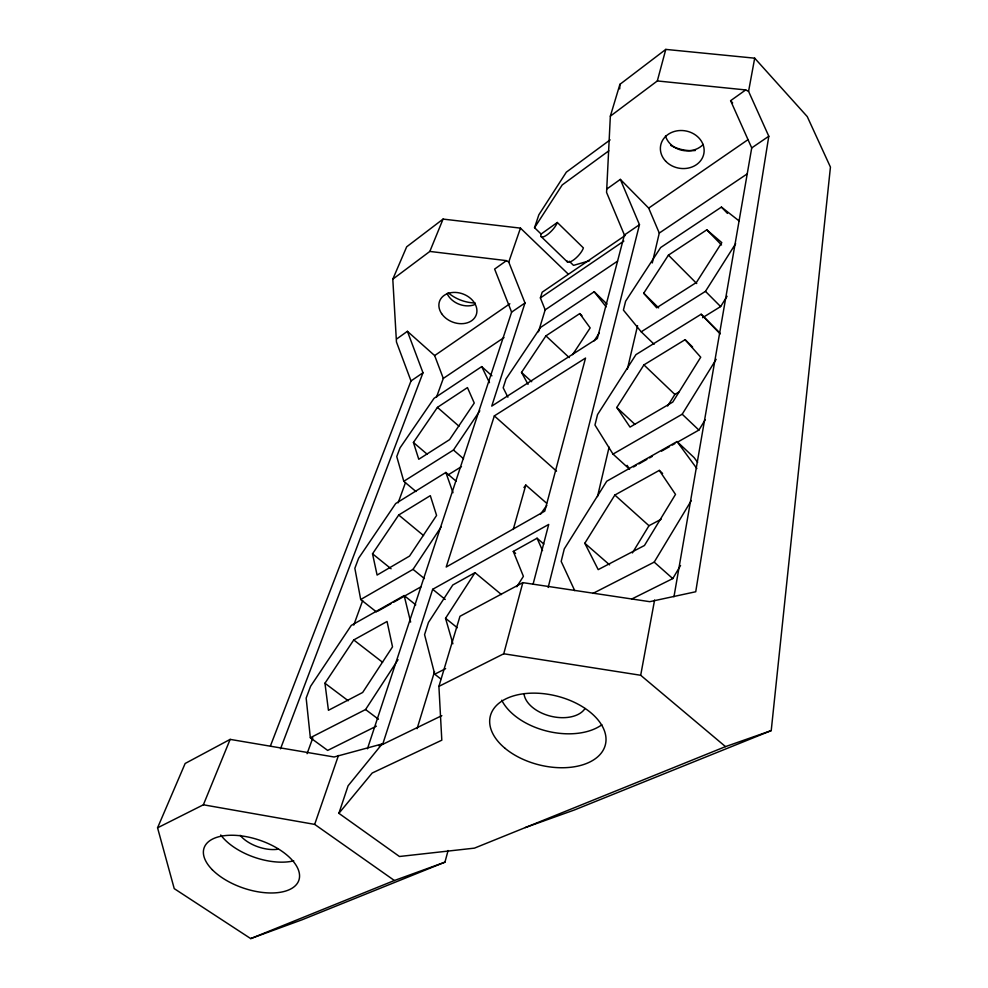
<?xml version="1.0" encoding="UTF-8"?>
<svg xmlns="http://www.w3.org/2000/svg" width="988" height="988" viewBox="0 0 988 988"><rect width="100%" height="100%" fill="white"/><g stroke="black" fill="none" stroke-linecap="round" stroke-linejoin="round"><path stroke-width="1.48" d="M270.477 745.817L411.008 380.948L396.46 342.009L392.792 279.184L429.829 251.434L506.474 260.634L508.746 262.067L524.999 302.983L491.752 406.105L597.332 338.501L624.404 234.996L606.57 192.425L610.349 116.152L619.908 84.35L665.789 49.4L754.696 58.181L807.258 116.596L830.439 167.108L771.22 730.614L574.473 809.95L525.295 827.574M619.686 88.908L619.908 84.35M754.696 58.181L748.571 91.353L768.8 136.245L695.737 591.75L649.746 601.68L522.825 582.636L459.976 616.29L438.907 686.376L441.809 740.185L372.18 773.036L338.884 813.322L399.448 856.497L474.45 848.136L725.501 746.619L771.22 730.614M673.964 596.764L751.72 147.916L730.614 100.69L745.693 89.933L748.571 91.353M725.501 746.619L640.693 675.273L654.599 600.012M597.505 496.556L609.102 447.107M627.38 369.142L637.569 325.657M652.278 262.944L659.28 233.057L648.684 208.11L620.341 179.384L607.003 188.893M548.167 587.452L639.471 224.696L620.341 179.384M533.174 583.859L548.711 524.443L432.682 589.293L382.875 743.754L378.774 745.742M438.907 686.376L503.757 653.772L522.825 582.636M610.349 116.152L657.329 80.942L665.789 49.4M382.875 743.754L334.105 756.993L230.142 739.382L185.151 763.477L157.561 827.821L174.234 888.632L250.717 938.6L301.982 919.816L444.946 862.166L448.095 850.507M513.241 529.432L525.814 485.059L546.599 503.213M417.084 728.687L434.535 671.63M538.46 331.795L545.166 309.862L540.387 297.919L542.165 292.213L625.342 235.366M494.333 415.899L446.206 567.026L544.783 511.129L585.538 358.064L494.333 415.899L556.528 471.153M367.437 748.793L511.611 312.134L524.999 302.983M338.884 813.322L348.085 785.793L381.22 745.076L441.821 715.645M566.865 260.684A11.473 3.73 -46.3 0 0 574.349 259.387A11.473 3.73 -46.3 0 0 583.377 247.902L557.318 222.473A11.572 3.52 -46.5 0 1 547.093 234.835A11.572 3.52 -46.5 0 1 541.115 234.045L534.545 227.697L538.855 214.779L566.346 172.147L610.115 139.876M444.946 862.166L394.397 880.506L314.678 824.387L338.464 755.462M508.746 262.067L520.466 228.129L443.069 219.089L406.673 246.815L392.792 279.184M307.083 753.683L312.838 737.826M353.766 625.095L362.67 600.568M398.152 502.806L405.451 482.7M436.461 397.262L443.303 378.416L503.991 337.575M280.506 748.83L422.988 372.76L407.402 331.313L396.781 338.896M157.561 827.821L203.38 804.788L230.142 739.382M429.829 251.434L443.069 219.089M631.777 599L672.766 578.585L680.547 565.519M592.874 593.442L654.204 562.123L691.304 500.558M632.382 552.934L648.98 525.702L661.157 519.256M677.558 442.118L698.899 430.076L705.284 419.641M719.696 332.795L701.134 314.233L635.951 354.63L597.542 414.577L594.961 425.038L613.005 454.097L682.202 414.219L716.164 359.311M667.629 406.019L674.853 394.447L678.731 392.162M659.292 470.387L675.508 494.395L644.448 545.5L598.197 569.631L584.81 543.252L614.845 495.05L659.292 470.387L662.615 473.45M702.604 317.704L720.623 306.576L727.069 296.289M516.798 586.761L523.405 576.337L513.291 551.415L537.052 538.225L543.832 544.055M738.987 220.83L721.425 207.097L660.663 247.531L625.614 301.229L623.416 310.108L641.212 331.807L705.469 291.361L735.64 243.678M685.104 339.687L700.727 357.224L672.779 402.067L630.023 427.088L616.796 407.488L643.917 364.893L685.104 339.687L692.613 347.035M534.545 227.697L562.209 184.954L608.806 150.831M452.887 643.781L445.539 618.29L475.018 572.657L501.447 594.566M643.707 293.226L668.431 255.139L706.79 229.846L721.796 242.616L696.404 282.482L656.674 307.774L643.707 293.226L658.65 307.886M415.763 604.854L404.166 595.566L351.271 625.416L310.578 686.314L306.157 698.084L310.343 737.74L365.572 709.532L398.028 659.675M594.134 340.872L599.16 333.178M572.595 354.655L590.169 327.917L579.734 313.591L545.919 335.871L521.516 372.414L528.049 384.32M456.123 481.205L445.86 472.449L395.682 503.547L358.632 558.22L354.853 568.298L360.706 599.518L413.046 569.36L441.13 526.937M324.953 683.251L353.741 639.965L387.061 621.477L392.52 646.856L362.67 692.465L328.436 710.31L324.953 683.251L348.233 700.764M491.913 375.811L481.712 366.61L434.028 398.337L400.041 447.86L396.756 456.592L403.796 481.292L453.455 450.022L479.822 410.786M372.525 553.799L398.707 515.007L430.311 495.655L436.585 515.427L409.538 556.083L377.095 575.065L372.525 553.799L391.075 568.767M413.429 442.476L437.425 407.377L467.448 387.592L474.265 403.042L449.565 439.648L418.764 459.259L413.429 442.476L427.273 454.307M541.115 234.045L557.318 222.473M506.474 260.634L494.63 269.082L511.611 312.134M443.303 378.416L434.658 355.581L509.845 303.773M648.684 208.11L748.015 139.654M411.008 380.948L422.988 372.76M624.404 234.996L639.471 224.696M751.72 147.916L768.8 136.245M540.387 297.919L623.848 241.072M545.166 309.862L617.586 261.116M659.28 233.057L746.891 174.098M607.027 304.106L594.208 291.744L540.584 327.436L506.004 378.984L503.188 387.802L507.906 397.188M448.342 474.746L461.458 466.645M697.639 462.372L694.07 457.555L677.027 441.562L606.743 481.23L564.272 548.92L561.184 561.419L574.732 590.651M377.749 611.189L390.89 603.779M393.508 602.297L421.098 586.749M633.543 466.941L636.21 465.434M638.878 463.928L646.881 459.408M649.548 457.913L652.216 456.407M661.552 451.133L669.555 446.625M672.223 445.119L674.89 443.612M475.018 572.657L452.788 584.995L428.434 622.489L424.568 634.629L434.732 674.211L440.697 678.867M434.732 674.211L445.625 668.641M376.391 726.155L327.683 750.411L310.343 737.74M250.717 938.6L394.397 880.506M589.601 260.733L573.522 265.377L569.236 261.24M657.329 80.942L745.693 89.933M503.757 653.772L640.693 675.273M203.38 804.788L314.678 824.387M365.572 709.532L378.466 719.252M353.741 639.965L382.566 662.269M360.706 599.518L376.44 611.93M445.539 618.29L457.283 627.738M432.682 589.293L445.218 599.457M413.046 569.36L424.42 578.61M398.707 515.007L423.568 535.558M403.796 481.292L415.973 491.518M513.291 551.415L515.613 553.379M453.455 450.022L463.533 458.728M584.81 543.252L609.596 564.852M437.425 407.377L458.963 426.199M654.204 562.123L672.766 578.585M407.402 331.313L434.658 355.581M614.845 495.05L648.98 525.702M613.005 454.097L629.541 469.189M521.516 372.414L531.705 381.701M545.919 335.871L569.261 357.631M616.796 407.488L634.839 424.284M579.734 313.591L581.969 315.715M682.202 414.219L698.899 430.076M643.917 364.893L674.853 394.447M520.466 228.129L568.112 273.96M641.212 331.807L654.105 344.256M541.115 236.564L567.186 261.734M705.469 291.361L720.623 306.576M668.431 255.139L696.713 283.531M706.79 229.846L721.524 244.987M701.134 314.233L720.19 333.919M721.425 207.097L727.477 213.408M730.614 100.69L732.664 102.925M594.208 291.744L606.15 306.848M677.027 441.562L696.849 468.559M627.108 465.336L628.726 467.904M481.712 366.61L489.48 382.677M537.052 538.225L542.523 550.526M445.86 472.449L452.998 492.716M404.166 595.566L410.638 622.107M540.56 514.205A89.093 38.865 -48.6 0 1 546.821 505.448M474.178 304.835A19.303 14.944 21.2 0 1 447.033 293.498M278.27 849.174A27.207 14.141 18.9 0 1 240.133 835.305M703.221 144.421A21.662 18.821 9.9 0 1 681.942 150.275A21.662 18.821 9.9 0 1 665.48 135.986M475.105 302.958A34.531 26.985 21.3 0 1 448.169 292.757M695.404 150.497A38.693 33.888 9.6 0 1 670.753 145.397M293.757 860.857A49.252 25.589 18.9 0 1 220.732 834.971M601.865 724.772A58.144 35.729 13.8 0 1 547.253 731.169A58.144 35.729 13.8 0 1 501.731 700.233M585.032 708.507A32.122 19.735 13.8 0 1 550.835 716.226A32.122 19.735 13.8 0 1 523.986 693.588M523.936 487.529A89.809 37.593 -48.6 0 1 525.814 485.059M665.566 161.081A21.983 18.933 10.2 0 0 702.876 156.87A21.983 18.933 10.2 0 0 678.324 130.663A21.983 18.933 10.2 0 0 665.566 161.081M441.599 313.604A19.562 14.981 21.1 0 0 474.549 317.951A19.562 14.981 21.1 0 0 457.555 292.609A19.562 14.981 21.1 0 0 441.599 313.604M212.383 869.823A50.067 25.28 18.8 0 0 295.251 885.791A50.067 25.28 18.8 0 0 246.704 836.75A50.067 25.28 18.8 0 0 212.383 869.823M505.115 748.373A59.28 35.519 13.9 0 0 603.396 749.806A59.28 35.519 13.9 0 0 535.014 693.144A59.28 35.519 13.9 0 0 505.115 748.373"/></g></svg>
